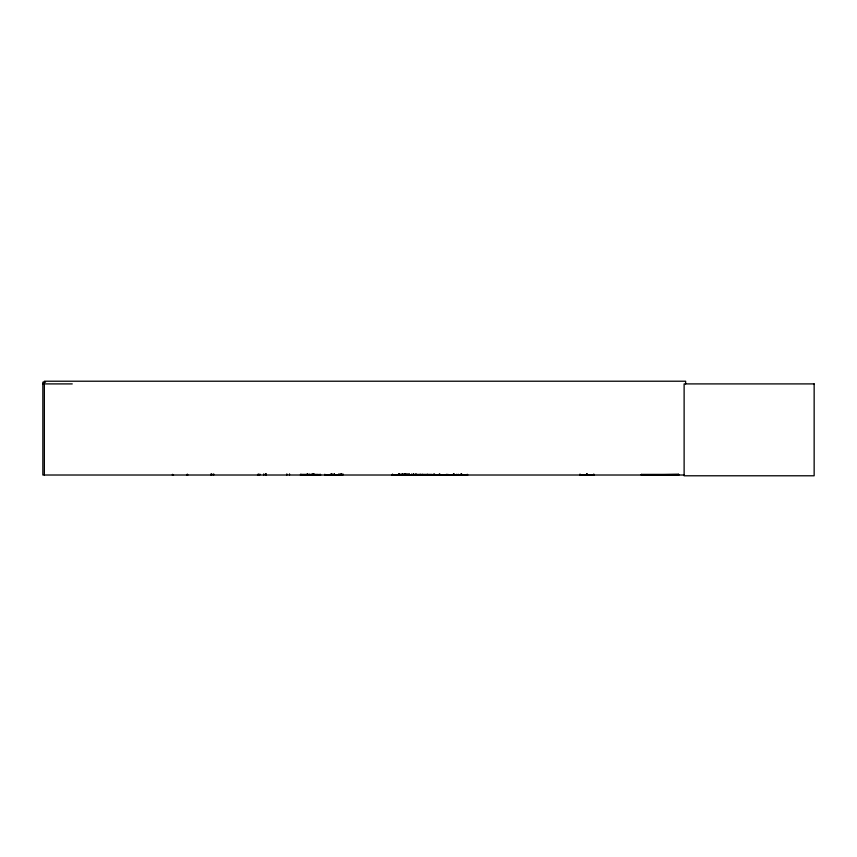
<?xml version="1.0" encoding="UTF-8"?>
<svg xmlns="http://www.w3.org/2000/svg" width="857" height="857" viewBox="0 0 857 857"><rect width="100%" height="100%" fill="white"/><g stroke="black" fill="none" stroke-linecap="round" stroke-linejoin="round"><path stroke-width="1.29" d="M593.955 474.253L593.976 475.014L579.878 474.917M593.644 474.982L593.665 474.253M678.658 474.982L678.755 474.403L641.325 474.403L641.422 475.014L641.432 474.403L641.336 475.014L678.744 474.403M641.336 474.682L678.755 474.649M678.755 475.014L678.648 474.403M300.614 474.896L300.678 474.253M312.248 474.896L312.323 474.253M404.258 474.896L404.161 473.867M427.268 474.896L427.343 474.253M402.822 473.867L403.004 474.821M311.584 474.896L311.669 474.253M402.619 474.917L402.383 474.06M447.343 474.982L467.836 474.939M172.321 475.014L172.514 474.35L173.521 475.014M330.706 474.821L330.781 475.014M334.326 474.896L334.273 474.253M334.176 474.821L334.166 474.06M257.475 475.014L257.957 474.917M258.021 474.896L258.053 474.317M300.304 474.917L320.764 474.939M438.87 474.917L438.923 474.317L438.977 475.014M413.31 474.917L413.428 474.06M391.885 474.917L446.765 474.939M402.983 474.896L403.058 474.253M45.528 382.179L42.85 382.179L42.85 475.014L684.293 475.014M42.85 383.904L72.245 383.904M301.321 474.414L318.472 474.414M414.917 474.414L432.217 474.414M301.289 474.66L318.504 474.66M414.874 474.639L432.249 474.66M332.345 474.917L332.248 474.317M405.661 474.896L405.725 474.253M405.918 474.917L405.822 474.317M411.821 474.917L411.703 474.253M422.426 474.917L422.372 474.317L422.308 475.014M409.046 474.917L409.11 474.06M400.133 474.896L400.069 474.253M187.822 475.014L187.383 474.146L186.537 475.014M580.178 474.917L580.178 474.253M685.632 383.904L685.632 381.215L44.36 381.215L44.36 475.014M587.27 474.06L587.27 475.014M587.045 474.06L587.045 475.014M586.799 474.06L586.799 475.014M586.574 474.06L586.574 475.014M579.889 474.253L579.868 475.014M467.258 474.253L467.269 475.014M461.773 474.06L461.773 475.014M461.462 474.06L461.462 475.014M461.195 474.06L461.195 475.014M460.83 474.06L460.83 475.014M458.291 474.253L458.345 475.014M456.749 474.253L456.802 475.014M454.264 474.06L454.264 475.014M453.899 474.06L453.899 475.014M453.632 474.06L453.632 475.014M453.321 474.06L453.321 475.014M447.836 474.253L447.836 475.014M446.358 474.253L446.358 475.014M439.92 474.06L439.92 475.014M439.523 474.06L439.523 475.014M434.724 474.253L434.724 475.014M434.178 474.06L434.178 475.014M433.771 474.06L433.771 475.014M420.251 474.253L420.251 475.014M416.148 474.06L416.148 475.014M415.774 474.06L415.774 475.014M413.835 474.06L413.835 475.014L413.738 474.253M412.795 474.253L412.795 475.014M411.51 474.253L411.51 475.014M409.485 474.06L409.485 475.014M408.66 474.253L408.66 475.014M408.028 474.06L408.028 475.014M407.621 474.06L407.621 475.014M406.529 473.867L406.529 475.014M405.554 474.06L405.554 475.014M405.265 474.06L405.265 475.014L405.19 473.867M404.868 474.06L404.868 475.014M402.265 474.06L402.362 475.014M402.062 474.253L402.072 475.014M401.205 474.253L401.205 475.014M400.958 474.253L400.958 475.014M399.523 474.06L399.523 475.014M399.116 474.06L399.116 475.014M398.837 474.06L398.837 475.014M398.462 474.06L398.462 475.014M392.677 474.253L392.677 475.014M392.324 474.253L392.27 475.014M342.875 473.867L342.875 475.014M341.536 473.867L341.536 475.014M341.322 473.867L341.322 475.014M340.508 473.867L340.508 475.014M339.168 473.867L339.168 475.014M338.611 474.253L338.601 475.014L324.824 474.982L324.824 474.253M334.455 474.253L334.455 475.014M333.951 474.06L333.951 475.014M332.034 474.253L332.066 475.014M331.948 474.06L331.97 475.014M331.488 474.06L331.488 475.014M331.466 474.06L331.466 475.014M330.459 474.06L330.448 475.014M320.304 474.253L320.304 475.014M314.155 474.06L314.155 475.014M313.78 474.06L313.78 475.014M313.266 474.06L313.266 475.014M312.859 474.06L312.859 475.014M309.559 474.253L309.559 475.014M307.438 474.06L307.524 475.014M307.063 474.06L307.117 475.014M300.925 474.253L300.925 475.014M289.516 473.867L289.516 475.014M286.827 473.867L286.827 475.014M266.077 473.867L266.077 475.014M265.852 473.867L265.852 475.014M265.659 473.867L265.659 475.014M263.763 473.867L263.763 475.014M259.842 474.06L259.725 475.014M258.353 474.253L258.353 475.014L258.236 474.253M213.682 473.867L213.682 475.014M211.797 473.867L211.797 475.014M211.004 473.867L211.004 475.014M814.15 383.904L684.122 383.904L684.122 475.785L814.15 475.785L814.15 383.904M319.8 474.917L319.757 474.317L319.704 475.014M308.166 474.917L308.113 474.317L308.07 475.014"/></g></svg>
